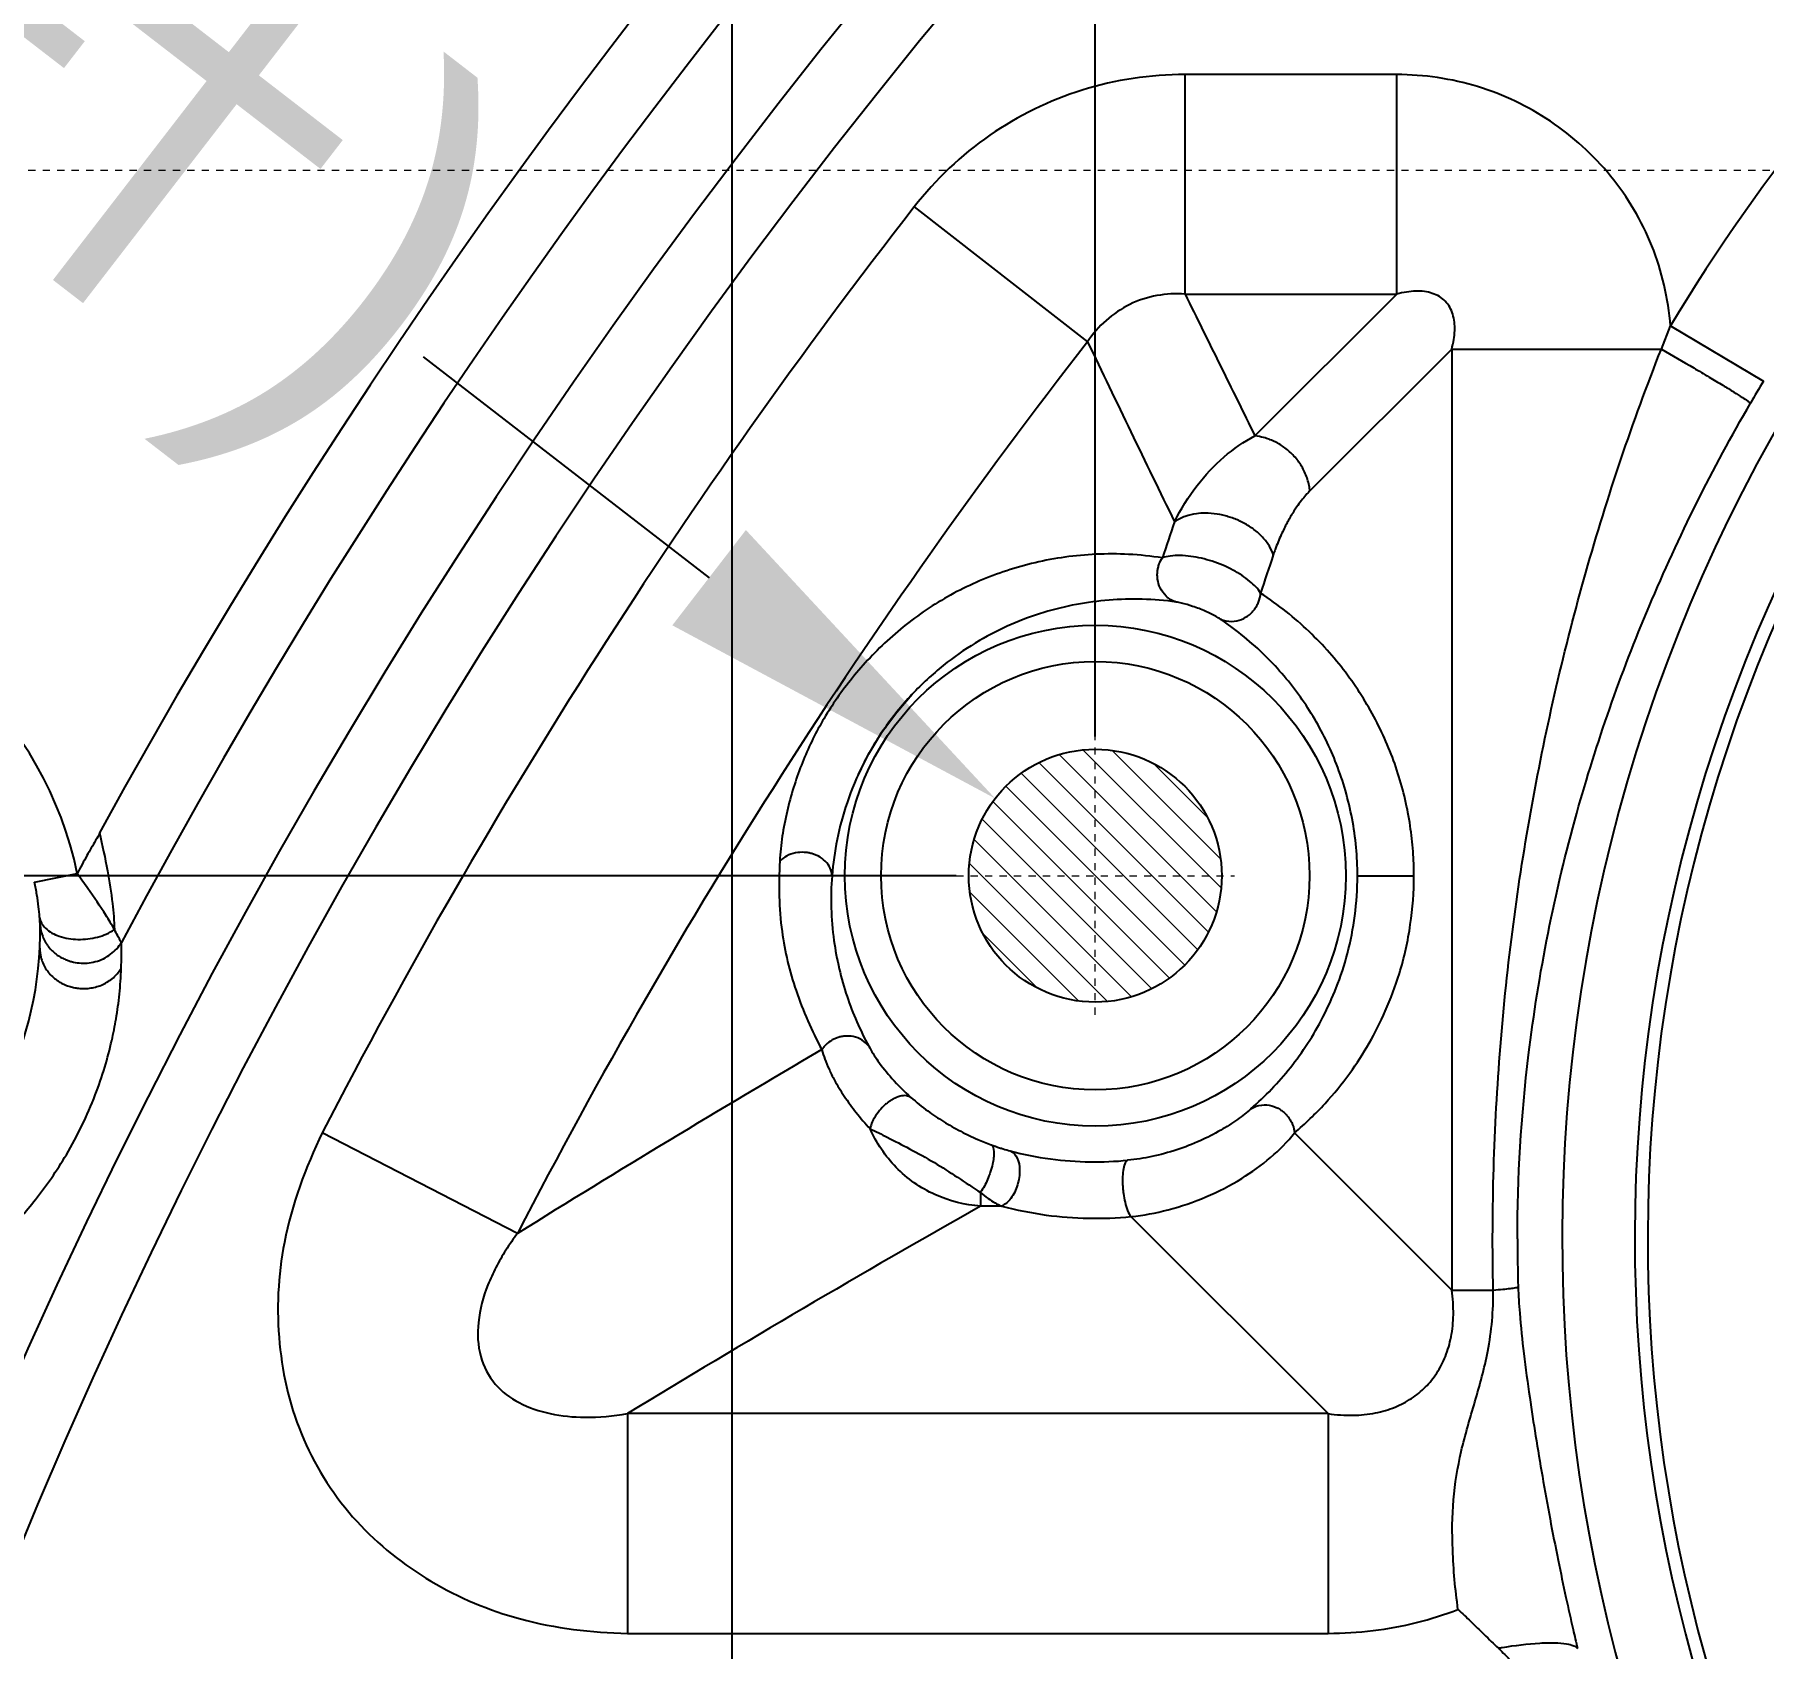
# Model space of a CAD drawing. Header units: millimetres. Extents: x 2588 to 3182, y 1243 to 1719.
# Drawn here: x 2762.4 to 2786.32, y 1524.75 to 1547.09 of the extents above; entities that cross this region are included whole.
import ezdxf

# ---------------------------------------------------------------- set-up
doc = ezdxf.new("R2010")
doc.units = ezdxf.units.MM
doc.linetypes.add('CENTER', pattern=[0.6, 0.375, -0.075, 0.075, -0.075])
doc.linetypes.add('HIDDEN', pattern=[0.2, 0.1, -0.1])
doc.layers.add('cool', color=153, linetype='HIDDEN', lineweight=9)
doc.layers.add('insert', color=85, linetype='Continuous', lineweight=20)
doc.styles.get("Standard").update_dxf_attribs({"font": 'arial.ttf'})
doc.dimstyles.get("Standard").update_dxf_attribs({"dimtxt": 0.18, "dimasz": 0.18, "dimexe": 0.18, "dimexo": 0.0625, "dimgap": 0.09, "dimtad": 0, "dimtih": 1, "dimtoh": 1, "dimzin": 0, "dimdsep": 46, "dimtxsty": 'Standard', "dimcen": 0.09, "dimadec": 0, "dimazin": 0, "dimtfac": 1, "dimtofl": 0, "dimtmove": 0, "dimatfit": 3, "dimfxl": 0, "dimtolj": 1, "dimtzin": 0, "dimarcsym": 0})

# ---------------------------------------------------------------- blocks, each defined once
blk = doc.blocks.new('insert_cir_3.5')
at = {"layer": 'insert'}
h = blk.add_hatch(dxfattribs=at)
h.set_pattern_fill('_ANSI31', color=123, scale=0.0875, angle=90, style=0)
h.set_pattern_definition([(135, (-3527.1127, 221.18007), (-0.196443103, -0.196443103), [])])
h.paths.add_polyline_path([(-1.75, 0, 1), (1.75, 0, 1)])
at = {"layer": 'insert', "color": 1, "linetype": 'CENTER', "ltscale": 0.108846}
for p, q in [((0, -1.925), (0, 1.925)), ((-1.925, 0), (1.925, 0))]:
    blk.add_line(p, q, dxfattribs=at)
at = {"layer": 'insert'}
blk.add_circle((0, 0), 1.75, dxfattribs=at)
blk = doc.blocks.new('*D32')
at = {"color": 4, "lineweight": -2, "transparency": 16777216}
blk.add_line((2767.776, 1542.625), (2771.734, 1539.57), dxfattribs=at)
at = {"color": 4, "transparency": 16777216}
blk.add_solid([(2772.243, 1540.23), (2771.225, 1538.911), (2775.692, 1536.515)], dxfattribs=at)
at = {"layer": 'Defpoints', "color": 0, "transparency": 16777216}
for p in [(2775.692, 1536.515), (2778.463, 1534.377)]:
    blk.add_point(p, dxfattribs=at)
at = {"color": 6, "transparency": 16777216, "insert": (2752.955, 1554.066), "char_height": 5, "attachment_point": 5, "rotation": 322.3363}
blk.add_mtext('\\A1;∅3.50(镶针)', dxfattribs=at)
blk = doc.blocks.new('*D34')
at = {"color": 4, "lineweight": -2, "transparency": 16777216}
blk.add_line((2761.659, 1516.806), (2766.082, 1514.474), dxfattribs=at)
at = {"color": 4, "transparency": 16777216}
blk.add_solid([(2766.47, 1515.211), (2765.693, 1513.737), (2770.505, 1512.142)], dxfattribs=at)
at = {"layer": 'Defpoints', "color": 0, "transparency": 16777216}
for p in [(2770.505, 1512.142), (2773.601, 1510.51)]:
    blk.add_point(p, dxfattribs=at)
at = {"color": 6, "transparency": 16777216, "insert": (2745.097, 1525.539), "char_height": 5, "attachment_point": 5, "rotation": 332.1991}
blk.add_mtext('\\A1;∅3.50(镶针)', dxfattribs=at)
blk = doc.blocks.new('*D45')
at = {"color": 4, "lineweight": -2, "transparency": 16777216}
blk.add_line((2740.344, 1508.309), (2740.344, 1655.548), dxfattribs=at)
at = {"layer": 'Defpoints', "color": 0, "transparency": 16777216}
for p in [(2740.344, 1655.548), (2740.344, 1508.309), (2833.383, 1489.21)]:
    blk.add_point(p, dxfattribs=at)
at = {"color": 6, "transparency": 16777216, "insert": (2740.344, 1663.974), "char_height": 5, "attachment_point": 5, "rotation": 90}
blk.add_mtext('\\A1;93.04', dxfattribs=at)
blk = doc.blocks.new('*D52')
at = {"color": 4, "lineweight": -2, "transparency": 16777216}
blk.add_line((2757.983, 1536.366), (2757.983, 1655.548), dxfattribs=at)
at = {"layer": 'Defpoints', "color": 0, "transparency": 16777216}
for p in [(2757.983, 1655.548), (2757.983, 1536.366), (2833.383, 1489.21)]:
    blk.add_point(p, dxfattribs=at)
at = {"color": 6, "transparency": 16777216, "insert": (2757.983, 1663.955), "char_height": 5, "attachment_point": 5, "rotation": 90}
blk.add_mtext('\\A1;75.40', dxfattribs=at)
blk = doc.blocks.new('*D53')
at = {"color": 4, "lineweight": -2, "transparency": 16777216}
for p, q in [((2783.331, 1645.548), (2783.331, 1655.548)), ((2777.078, 1635.548), (2783.331, 1645.548)), ((2777.078, 1537.371), (2777.078, 1635.548))]:
    blk.add_line(p, q, dxfattribs=at)
at = {"layer": 'Defpoints', "color": 0, "transparency": 16777216}
for p in [(2783.331, 1655.548), (2777.078, 1537.371), (2833.383, 1489.21)]:
    blk.add_point(p, dxfattribs=at)
at = {"color": 6, "transparency": 16777216, "insert": (2783.331, 1663.501), "char_height": 5, "attachment_point": 5, "rotation": 90}
blk.add_mtext('\\A1;56.31', dxfattribs=at)
blk = doc.blocks.new('*D54')
at = {"color": 4, "lineweight": -2, "transparency": 16777216}
blk.add_line((2772.053, 1513.251), (2772.053, 1655.548), dxfattribs=at)
at = {"layer": 'Defpoints', "color": 0, "transparency": 16777216}
for p in [(2772.053, 1655.548), (2772.053, 1513.251), (2833.383, 1489.21)]:
    blk.add_point(p, dxfattribs=at)
at = {"color": 6, "transparency": 16777216, "insert": (2772.053, 1663.997), "char_height": 5, "attachment_point": 5, "rotation": 90}
blk.add_mtext('\\A1;61.33', dxfattribs=at)
blk = doc.blocks.new('*D55')
at = {"color": 4, "lineweight": -2, "transparency": 16777216}
blk.add_line((2775.153, 1535.446), (2667.164, 1535.446), dxfattribs=at)
at = {"layer": 'Defpoints', "color": 0, "transparency": 16777216}
for p in [(2667.164, 1535.446), (2775.153, 1535.446), (2833.383, 1489.21)]:
    blk.add_point(p, dxfattribs=at)
at = {"color": 6, "transparency": 16777216, "insert": (2658.637, 1535.446), "char_height": 5, "attachment_point": 5}
blk.add_mtext('\\A1;46.24', dxfattribs=at)
blk = doc.blocks.new('*D56')
at = {"color": 4, "lineweight": -2, "transparency": 16777216}
for p, q in [((2687.164, 1534.441), (2677.164, 1528.071)), ((2756.166, 1534.441), (2687.164, 1534.441)), ((2677.164, 1528.071), (2667.164, 1528.071))]:
    blk.add_line(p, q, dxfattribs=at)
at = {"layer": 'Defpoints', "color": 0, "transparency": 16777216}
for p in [(2756.166, 1534.441), (2667.164, 1528.071), (2833.383, 1489.21)]:
    blk.add_point(p, dxfattribs=at)
at = {"color": 6, "transparency": 16777216, "insert": (2658.627, 1528.071), "char_height": 5, "attachment_point": 5}
blk.add_mtext('\\A1;45.23', dxfattribs=at)

msp = doc.modelspace()

# ---------------------------------------------------------------- linework, layer by layer
at = {"color": 6, "linetype": 'Continuous'}
for p, q in [((2778.321, 1543.494), (2778.321, 1546.535)), ((2781.25, 1546.535), (2778.321, 1546.535)), ((2781.25, 1543.494), (2781.25, 1546.535)), ((2774.572, 1544.702), (2776.972, 1542.834)), ((2778.321, 1543.494), (2781.25, 1543.494)), ((2779.288, 1541.532), (2781.25, 1543.494)), ((2784.914, 1542.734), (2785.039, 1543.055)), ((2785.039, 1543.055), (2786.323, 1542.289)), ((2782.01, 1542.734), (2780.048, 1540.772)), ((2782.01, 1542.734), (2782.01, 1529.711)), ((2782.01, 1542.734), (2784.914, 1542.734)), ((2762.4, 1535.354), (2762.99, 1535.476)), ((2780.706, 1535.446), (2781.487, 1535.446)), ((2769.083, 1530.495), (2766.381, 1531.889)), ((2779.835, 1531.886), (2782.01, 1529.711)), ((2775.491, 1531.06), (2775.491, 1530.874)), ((2775.783, 1530.874), (2775.491, 1530.874)), ((2780.3, 1528.001), (2777.572, 1530.729)), ((2782.01, 1529.711), (2782.585, 1529.711)), ((2770.604, 1528.001), (2770.604, 1524.96)), ((2780.3, 1528.001), (2770.604, 1528.001)), ((2780.3, 1528.001), (2780.3, 1524.96)), ((2770.604, 1524.96), (2780.3, 1524.96))]:
    msp.add_line(p, q, dxfattribs=at)
msp.add_lwpolyline([(2773.796, 1536.841), (2773.944, 1537.134), (2774.125, 1537.43), (2774.33, 1537.709), (2774.544, 1537.956)], dxfattribs=at)
for radius in [3.466, 2.964, 1.75]:
    msp.add_circle((2777.078, 1535.446), radius, dxfattribs=at)
for centre, radius, start, end in [((2833.358, 1494.241), 102.106, 14.82382, 151.07152), ((2833.358, 1494.241), 101.607, 14.8262, 150.88167), ((2833.358, 1494.241), 101.159, 14.89345, 150.74007), ((2833.358, 1494.241), 100.659, 14.89585, 150.80622), ((2839.388, 1494.241), 86.816, 91.13098, 151.21851), ((2839.388, 1494.241), 85.826, 91.13101, 152.00809), ((2839.388, 1494.241), 84.503, 92.75328, 177.24672), ((2839.388, 1494.241), 83.513, 92.75328, 177.24672), ((2806.223, 1530.421), 22.684, 90, 295), ((2806.223, 1530.421), 21.679, 90, 295), ((2806.223, 1530.421), 21.5, 90, 295), ((2806.223, 1530.421), 24.665, 131.9998, 149.1878), ((2839.388, 1494.241), 82.142, 142.09776, 152.7208), ((2839.388, 1494.241), 79.102, 142.09775, 152.72083), ((3087.772, 1691.326), 344.451, 205.53725, 205.99726), ((2808.902, 1528.821), 26.291, 149.1839, 149.947), ((2931.08, 1488.698), 161.392, 161.33719, 161.52406), ((2929.778, 1489.639), 158.417, 161.50731, 161.70873), ((2757.983, 1534.441), 5.114, 11.6802, 295.7571), ((2757.498, 1534.68), 4.979, 306.5261, 0.9063), ((2758.085, 1534.383), 5.518, 357.7221, 1.4495), ((2863.757, 1378.549), 179.027, 120.35165, 121.92592), ((2861.343, 1379.223), 174.265, 119.51487, 121.37897), ((2803.566, 1530.407), 20.647, 179.9621, 181.8129)]:
    msp.add_arc(centre, radius, start, end, dxfattribs=at)
for points, knots in [([(2778.321, 1546.535), (2777.841, 1546.535), (2776.88, 1546.39), (2775.573, 1545.751), (2774.868, 1545.082), (2774.572, 1544.702)], [0, 0, 0, 0, 0.334759, 0.664989, 1, 1, 1, 1]), ([(2785.039, 1543.055), (2785.006, 1543.433), (2784.838, 1544.181), (2784.25, 1545.166), (2783.41, 1545.931), (2782.381, 1546.424), (2781.627, 1546.531), (2781.25, 1546.535)], [0, 0, 0, 0, 0.202286, 0.400996, 0.601368, 0.799138, 1, 1, 1, 1]), ([(2778.321, 1543.494), (2778.062, 1543.516), (2777.522, 1543.419), (2777.113, 1543.052), (2776.972, 1542.834)], [0, 0, 0, 0, 0.500002, 1, 1, 1, 1]), ([(2782.01, 1542.734), (2782.022, 1542.777), (2782.042, 1542.862), (2782.055, 1542.988), (2782.051, 1543.107), (2782.029, 1543.216), (2781.987, 1543.315), (2781.924, 1543.399), (2781.841, 1543.465), (2781.741, 1543.51), (2781.63, 1543.534), (2781.509, 1543.539), (2781.381, 1543.526), (2781.294, 1543.506), (2781.25, 1543.494)], [0, 0, 0, 0, 0.096237, 0.185648, 0.269315, 0.34802, 0.422241, 0.495484, 0.569929, 0.645965, 0.726082, 0.811191, 0.902123, 1, 1, 1, 1]), ([(2782.584, 1529.711), (2782.56, 1530.834), (2782.612, 1532.529), (2782.848, 1534.767), (2783.107, 1536.427), (2783.443, 1538.052), (2783.853, 1539.645), (2784.338, 1541.208), (2784.712, 1542.23), (2784.911, 1542.735)], [0, 0, 0, 0, 0.253159, 0.38106, 0.507133, 0.631511, 0.754875, 0.877584, 1, 1, 1, 1]), ([(2784.914, 1542.734), (2785.062, 1542.648), (2785.282, 1542.519), (2785.564, 1542.352), (2785.75, 1542.241), (2785.903, 1542.147), (2786.021, 1542.074), (2786.096, 1542.023), (2786.135, 1541.998), (2786.146, 1541.987)], [0, 0, 0, 0, 0.357269, 0.528957, 0.682327, 0.808565, 0.904635, 0.968956, 1, 1, 1, 1]), ([(2782.919, 1530.421), (2782.919, 1531.27), (2783.043, 1533.259), (2783.634, 1536.21), (2784.698, 1539.232), (2785.618, 1541.081), (2786.146, 1541.987)], [0, 0, 0, 0, 0.209971, 0.491203, 0.740843, 1, 1, 1, 1]), ([(2778.174, 1540.344), (2778.261, 1540.521), (2778.465, 1540.843), (2778.84, 1541.25), (2779.135, 1541.453), (2779.288, 1541.532)], [0, 0, 0, 0, 0.358357, 0.686908, 1, 1, 1, 1]), ([(2780.048, 1540.772), (2780.047, 1540.782), (2780.038, 1540.85), (2780.006, 1540.975), (2779.926, 1541.134), (2779.818, 1541.271), (2779.711, 1541.364), (2779.621, 1541.422), (2779.552, 1541.458), (2779.482, 1541.488), (2779.394, 1541.515), (2779.328, 1541.528), (2779.288, 1541.532)], [0, 0, 0, 0, 0.026687, 0.177791, 0.331625, 0.483202, 0.62785, 0.696498, 0.762222, 0.827521, 0.894843, 1, 1, 1, 1]), ([(2780.048, 1540.772), (2780.034, 1540.758), (2779.999, 1540.721), (2779.943, 1540.655), (2779.876, 1540.567), (2779.804, 1540.458), (2779.727, 1540.324), (2779.644, 1540.157), (2779.583, 1540.007), (2779.55, 1539.912), (2779.541, 1539.886)], [0, 0, 0, 0, 0.056621, 0.148085, 0.254374, 0.379376, 0.527888, 0.706104, 0.922623, 1, 1, 1, 1]), ([(2778.598, 1540.463), (2778.558, 1540.463), (2778.465, 1540.457), (2778.318, 1540.424), (2778.22, 1540.376), (2778.174, 1540.344)], [0, 0, 0, 0, 0.273318, 0.624027, 1, 1, 1, 1]), ([(2779.541, 1539.886), (2779.539, 1539.894), (2779.521, 1539.947), (2779.469, 1540.044), (2779.368, 1540.162), (2779.242, 1540.265), (2779.124, 1540.333), (2779.027, 1540.377), (2778.954, 1540.404), (2778.88, 1540.426), (2778.776, 1540.45), (2778.681, 1540.461), (2778.612, 1540.463), (2778.598, 1540.463)], [0, 0, 0, 0, 0.020882, 0.143773, 0.277695, 0.417739, 0.557489, 0.625353, 0.690991, 0.756628, 0.82449, 0.964232, 1, 1, 1, 1]), ([(2778.006, 1539.845), (2777.851, 1539.868), (2777.546, 1539.9), (2777.094, 1539.901), (2776.662, 1539.862), (2776.247, 1539.785), (2775.853, 1539.672), (2775.476, 1539.531), (2775.117, 1539.359), (2774.777, 1539.157), (2774.457, 1538.926), (2774.162, 1538.67), (2773.896, 1538.399), (2773.661, 1538.121), (2773.457, 1537.839), (2773.282, 1537.557), (2773.133, 1537.271), (2773.006, 1536.974), (2772.898, 1536.662), (2772.808, 1536.333), (2772.742, 1535.993), (2772.718, 1535.762), (2772.711, 1535.646)], [0, 0, 0, 0, 0.061963, 0.121177, 0.178198, 0.233514, 0.287498, 0.340279, 0.392406, 0.444444, 0.496564, 0.548247, 0.598533, 0.646538, 0.692154, 0.735683, 0.777789, 0.819776, 0.863192, 0.908257, 0.954141, 1, 1, 1, 1]), ([(2778.198, 1539.233), (2778.146, 1539.249), (2778.057, 1539.303), (2777.972, 1539.421), (2777.941, 1539.526), (2777.935, 1539.603), (2777.938, 1539.656), (2777.947, 1539.709), (2777.966, 1539.773), (2777.989, 1539.819), (2778.006, 1539.845)], [0, 0, 0, 0, 0.218849, 0.409305, 0.579929, 0.656085, 0.725725, 0.79542, 0.871759, 1, 1, 1, 1]), ([(2778.4, 1539.865), (2778.35, 1539.872), (2778.255, 1539.88), (2778.123, 1539.874), (2778.042, 1539.857), (2778.006, 1539.845)], [0, 0, 0, 0, 0.38055, 0.717909, 1, 1, 1, 1]), ([(2779.366, 1539.358), (2779.327, 1539.419), (2779.206, 1539.54), (2778.978, 1539.688), (2778.7, 1539.805), (2778.5, 1539.852), (2778.4, 1539.865)], [0, 0, 0, 0, 0.195063, 0.450207, 0.729452, 1, 1, 1, 1]), ([(2778.198, 1539.233), (2778.042, 1539.255), (2777.732, 1539.281), (2777.269, 1539.268), (2776.812, 1539.207), (2776.358, 1539.096), (2775.907, 1538.93), (2775.457, 1538.701), (2775.009, 1538.399), (2774.573, 1538.009), (2774.179, 1537.537), (2773.861, 1537.012), (2773.637, 1536.477), (2773.497, 1535.955), (2773.449, 1535.613), (2773.435, 1535.446)], [0, 0, 0, 0, 0.069248, 0.136703, 0.203532, 0.27181, 0.341968, 0.414672, 0.493249, 0.579277, 0.671465, 0.762774, 0.848589, 0.926066, 1, 1, 1, 1]), ([(2778.81, 1538.997), (2778.858, 1538.975), (2778.96, 1538.954), (2779.101, 1538.985), (2779.194, 1539.041), (2779.251, 1539.094), (2779.285, 1539.135), (2779.313, 1539.18), (2779.348, 1539.252), (2779.363, 1539.314), (2779.366, 1539.358)], [0, 0, 0, 0, 0.20734, 0.388316, 0.550859, 0.623499, 0.689955, 0.756477, 0.829339, 1, 1, 1, 1]), ([(2781.487, 1535.446), (2781.488, 1535.558), (2781.478, 1535.789), (2781.44, 1536.141), (2781.371, 1536.503), (2781.271, 1536.864), (2781.141, 1537.22), (2780.981, 1537.567), (2780.791, 1537.902), (2780.572, 1538.226), (2780.321, 1538.537), (2780.037, 1538.832), (2779.719, 1539.11), (2779.487, 1539.277), (2779.366, 1539.358)], [0, 0, 0, 0, 0.072628, 0.149398, 0.229148, 0.310392, 0.391994, 0.474065, 0.556957, 0.641157, 0.727056, 0.815038, 0.905775, 1, 1, 1, 1]), ([(2778.81, 1538.997), (2778.79, 1539.01), (2778.722, 1539.05), (2778.594, 1539.111), (2778.434, 1539.173), (2778.299, 1539.213), (2778.222, 1539.23), (2778.198, 1539.233)], [0, 0, 0, 0, 0.107518, 0.358449, 0.643302, 0.888224, 1, 1, 1, 1]), ([(2780.706, 1535.446), (2780.706, 1535.577), (2780.693, 1535.842), (2780.638, 1536.236), (2780.546, 1536.621), (2780.423, 1536.987), (2780.272, 1537.33), (2780.096, 1537.652), (2779.893, 1537.958), (2779.662, 1538.249), (2779.398, 1538.528), (2779.112, 1538.78), (2778.908, 1538.93), (2778.81, 1538.997)], [0, 0, 0, 0, 0.093641, 0.189984, 0.284846, 0.37666, 0.465625, 0.552842, 0.639582, 0.72774, 0.818744, 0.91463, 1, 1, 1, 1]), ([(2763.304, 1536.036), (2763.264, 1535.967), (2763.204, 1535.863), (2763.097, 1535.678), (2763.035, 1535.559), (2762.99, 1535.476)], [0, 0, 0, 0, 0.371476, 0.561597, 1, 1, 1, 1]), ([(2763.298, 1536.043), (2763.337, 1535.867), (2763.41, 1535.542), (2763.478, 1535.094), (2763.502, 1534.821), (2763.504, 1534.7)], [0, 0, 0, 0, 0.395989, 0.73383, 1, 1, 1, 1]), ([(2773.435, 1535.446), (2773.434, 1535.482), (2773.415, 1535.558), (2773.346, 1535.651), (2773.267, 1535.707), (2773.202, 1535.737), (2773.154, 1535.753), (2773.104, 1535.764), (2773.029, 1535.772), (2772.926, 1535.766), (2772.807, 1535.726), (2772.738, 1535.675), (2772.711, 1535.646)], [0, 0, 0, 0, 0.118043, 0.247461, 0.370856, 0.428257, 0.481925, 0.536166, 0.595455, 0.727264, 0.870172, 1, 1, 1, 1]), ([(2763.504, 1534.7), (2763.468, 1534.768), (2763.35, 1534.961), (2763.175, 1535.217), (2763.04, 1535.407), (2762.99, 1535.476)], [0, 0, 0, 0, 0.248249, 0.726278, 1, 1, 1, 1]), ([(2772.711, 1535.646), (2772.695, 1535.322), (2772.703, 1534.713), (2772.919, 1533.831), (2773.153, 1533.3), (2773.294, 1533.039)], [0, 0, 0, 0, 0.359664, 0.670804, 1, 1, 1, 1]), ([(2773.435, 1535.446), (2773.411, 1535.148), (2773.43, 1534.579), (2773.616, 1533.782), (2773.823, 1533.307), (2773.942, 1533.088)], [0, 0, 0, 0, 0.367498, 0.693082, 1, 1, 1, 1]), ([(2779.232, 1532.22), (2779.331, 1532.306), (2779.522, 1532.488), (2779.785, 1532.79), (2780.024, 1533.123), (2780.239, 1533.492), (2780.427, 1533.907), (2780.58, 1534.377), (2780.682, 1534.898), (2780.706, 1535.261), (2780.706, 1535.446)], [0, 0, 0, 0, 0.107173, 0.216271, 0.328172, 0.443412, 0.565877, 0.702238, 0.848095, 1, 1, 1, 1]), ([(2779.835, 1531.886), (2779.983, 1532.014), (2780.256, 1532.273), (2780.597, 1532.694), (2780.877, 1533.123), (2781.107, 1533.586), (2781.314, 1534.132), (2781.453, 1534.762), (2781.487, 1535.22), (2781.487, 1535.446)], [0, 0, 0, 0, 0.144552, 0.278428, 0.400952, 0.52334, 0.661124, 0.832265, 1, 1, 1, 1]), ([(2762.469, 1534.874), (2762.466, 1534.921), (2762.455, 1535.024), (2762.433, 1535.184), (2762.412, 1535.296), (2762.4, 1535.354)], [0, 0, 0, 0, 0.293205, 0.63527, 1, 1, 1, 1]), ([(2762.476, 1534.759), (2762.476, 1534.768), (2762.475, 1534.79), (2762.473, 1534.828), (2762.471, 1534.858), (2762.469, 1534.874)], [0, 0, 0, 0, 0.226207, 0.566657, 1, 1, 1, 1]), ([(2762.47, 1534.874), (2762.476, 1534.816), (2762.551, 1534.693), (2762.751, 1534.591), (2763.004, 1534.552), (2763.268, 1534.583), (2763.434, 1534.652), (2763.504, 1534.7)], [0, 0, 0, 0, 0.148325, 0.333968, 0.554349, 0.786405, 1, 1, 1, 1]), ([(2762.476, 1534.759), (2762.48, 1534.706), (2762.505, 1534.6), (2762.572, 1534.484), (2762.642, 1534.407), (2762.698, 1534.358), (2762.749, 1534.325), (2762.79, 1534.303), (2762.825, 1534.286), (2762.865, 1534.27), (2762.93, 1534.25), (2763.017, 1534.235), (2763.128, 1534.234), (2763.242, 1534.253), (2763.353, 1534.294), (2763.453, 1534.355), (2763.538, 1534.432), (2763.583, 1534.492), (2763.602, 1534.523)], [0, 0, 0, 0, 0.107441, 0.213256, 0.264637, 0.314398, 0.362223, 0.385337, 0.407879, 0.43954, 0.472548, 0.542302, 0.616401, 0.693594, 0.772258, 0.850612, 0.926977, 1, 1, 1, 1]), ([(2763.602, 1534.523), (2763.594, 1534.534), (2763.576, 1534.564), (2763.546, 1534.624), (2763.52, 1534.671), (2763.504, 1534.7)], [0, 0, 0, 0, 0.200077, 0.512936, 1, 1, 1, 1]), ([(2762.471, 1534.441), (2762.471, 1534.4), (2762.484, 1534.302), (2762.545, 1534.159), (2762.637, 1534.053), (2762.723, 1533.988), (2762.789, 1533.95), (2762.845, 1533.925), (2762.89, 1533.911), (2762.923, 1533.902), (2762.957, 1533.894), (2763.003, 1533.887), (2763.065, 1533.882), (2763.143, 1533.885), (2763.252, 1533.902), (2763.387, 1533.953), (2763.515, 1534.048), (2763.577, 1534.128), (2763.599, 1534.164)], [0, 0, 0, 0, 0.080645, 0.191426, 0.299713, 0.351764, 0.401734, 0.449289, 0.472093, 0.494215, 0.516374, 0.539296, 0.58735, 0.638194, 0.691491, 0.803138, 0.917473, 1, 1, 1, 1]), ([(2761.333, 1529.929), (2761.416, 1529.99), (2761.574, 1530.11), (2761.792, 1530.298), (2762.002, 1530.497), (2762.209, 1530.716), (2762.425, 1530.974), (2762.638, 1531.263), (2762.857, 1531.603), (2763.062, 1531.986), (2763.239, 1532.393), (2763.373, 1532.787), (2763.466, 1533.14), (2763.532, 1533.477), (2763.579, 1533.811), (2763.595, 1534.044), (2763.599, 1534.164)], [0, 0, 0, 0, 0.062168, 0.119709, 0.173276, 0.236911, 0.301511, 0.376224, 0.453475, 0.545523, 0.638401, 0.720575, 0.796775, 0.858679, 0.927682, 1, 1, 1, 1]), ([(2773.942, 1533.088), (2773.917, 1533.12), (2773.852, 1533.178), (2773.734, 1533.224), (2773.631, 1533.23), (2773.557, 1533.218), (2773.508, 1533.204), (2773.46, 1533.185), (2773.395, 1533.148), (2773.337, 1533.098), (2773.303, 1533.052), (2773.294, 1533.039)], [0, 0, 0, 0, 0.165054, 0.338561, 0.496609, 0.568307, 0.634613, 0.701132, 0.773532, 0.934666, 1, 1, 1, 1]), ([(2773.294, 1533.038), (2773.306, 1532.995), (2773.335, 1532.903), (2773.394, 1532.762), (2773.442, 1532.667), (2773.468, 1532.618)], [0, 0, 0, 0, 0.299199, 0.633334, 1, 1, 1, 1]), ([(2773.942, 1533.088), (2773.981, 1533.017), (2774.08, 1532.862), (2774.273, 1532.621), (2774.434, 1532.459), (2774.526, 1532.377)], [0, 0, 0, 0, 0.26003, 0.597758, 1, 1, 1, 1]), ([(2773.468, 1532.618), (2773.51, 1532.542), (2773.604, 1532.388), (2773.769, 1532.162), (2773.895, 1532.017), (2773.962, 1531.945)], [0, 0, 0, 0, 0.310994, 0.646817, 1, 1, 1, 1]), ([(2774.526, 1532.377), (2774.508, 1532.389), (2774.457, 1532.407), (2774.372, 1532.397), (2774.299, 1532.366), (2774.243, 1532.333), (2774.205, 1532.305), (2774.166, 1532.274), (2774.113, 1532.223), (2774.05, 1532.147), (2773.993, 1532.048), (2773.969, 1531.977), (2773.963, 1531.945)], [0, 0, 0, 0, 0.081849, 0.19605, 0.319669, 0.38103, 0.440162, 0.501076, 0.568319, 0.718525, 0.878062, 1, 1, 1, 1]), ([(2774.526, 1532.377), (2774.602, 1532.311), (2774.747, 1532.194), (2774.979, 1532.039), (2775.21, 1531.907), (2775.431, 1531.801), (2775.574, 1531.744), (2775.636, 1531.721)], [0, 0, 0, 0, 0.231122, 0.432387, 0.644267, 0.846117, 1, 1, 1, 1]), ([(2779.232, 1532.22), (2779.173, 1532.168), (2779.038, 1532.062), (2778.804, 1531.912), (2778.523, 1531.769), (2778.204, 1531.645), (2777.868, 1531.554), (2777.638, 1531.519), (2777.526, 1531.508)], [0, 0, 0, 0, 0.126326, 0.274417, 0.443625, 0.629015, 0.820705, 1, 1, 1, 1]), ([(2779.232, 1532.22), (2779.277, 1532.248), (2779.374, 1532.281), (2779.517, 1532.269), (2779.616, 1532.225), (2779.679, 1532.179), (2779.718, 1532.143), (2779.752, 1532.103), (2779.795, 1532.038), (2779.824, 1531.963), (2779.834, 1531.904), (2779.835, 1531.886)], [0, 0, 0, 0, 0.193003, 0.362841, 0.516061, 0.584676, 0.647491, 0.710394, 0.779301, 0.933831, 1, 1, 1, 1]), ([(2766.381, 1531.889), (2766.15, 1531.406), (2765.793, 1530.453), (2765.723, 1528.975), (2766.051, 1527.62), (2766.798, 1526.468), (2767.861, 1525.626), (2769.154, 1525.08), (2770.106, 1524.971), (2770.604, 1524.96)], [0, 0, 0, 0, 0.162504, 0.304475, 0.442763, 0.579288, 0.712903, 0.848756, 1, 1, 1, 1]), ([(2773.961, 1531.944), (2774.042, 1531.907), (2774.222, 1531.812), (2774.522, 1531.662), (2774.849, 1531.481), (2775.173, 1531.272), (2775.385, 1531.13), (2775.491, 1531.059)], [0, 0, 0, 0, 0.150058, 0.345706, 0.568258, 0.782677, 1, 1, 1, 1]), ([(2775.492, 1530.874), (2775.275, 1530.888), (2774.841, 1530.996), (2774.296, 1531.377), (2774.048, 1531.747), (2773.962, 1531.945)], [0, 0, 0, 0, 0.333768, 0.669237, 1, 1, 1, 1]), ([(2777.572, 1530.729), (2777.745, 1530.745), (2778.099, 1530.812), (2778.616, 1530.988), (2779.094, 1531.234), (2779.507, 1531.533), (2779.738, 1531.762), (2779.835, 1531.886)], [0, 0, 0, 0, 0.200461, 0.413494, 0.628119, 0.817928, 1, 1, 1, 1]), ([(2775.636, 1531.721), (2775.665, 1531.705), (2775.684, 1531.595), (2775.657, 1531.439), (2775.595, 1531.244), (2775.53, 1531.118), (2775.491, 1531.064)], [0, 0, 0, 0, 0.140528, 0.397556, 0.715774, 1, 1, 1, 1]), ([(2775.636, 1531.721), (2775.675, 1531.707), (2775.731, 1531.688), (2775.82, 1531.66), (2775.869, 1531.646), (2775.901, 1531.637)], [0, 0, 0, 0, 0.448552, 0.63475, 1, 1, 1, 1]), ([(2775.901, 1531.637), (2775.945, 1531.621), (2776.015, 1531.532), (2776.04, 1531.36), (2776.011, 1531.163), (2775.928, 1530.985), (2775.833, 1530.895), (2775.783, 1530.874)], [0, 0, 0, 0, 0.157109, 0.342255, 0.580826, 0.816735, 1, 1, 1, 1]), ([(2775.901, 1531.637), (2776.084, 1531.589), (2776.451, 1531.515), (2776.997, 1531.475), (2777.354, 1531.491), (2777.526, 1531.508)], [0, 0, 0, 0, 0.345712, 0.683654, 1, 1, 1, 1]), ([(2777.526, 1531.508), (2777.506, 1531.501), (2777.477, 1531.446), (2777.461, 1531.362), (2777.455, 1531.275), (2777.455, 1531.204), (2777.457, 1531.152), (2777.461, 1531.1), (2777.47, 1531.024), (2777.488, 1530.926), (2777.519, 1530.818), (2777.55, 1530.752), (2777.572, 1530.729)], [0, 0, 0, 0, 0.0787, 0.19517, 0.328941, 0.394327, 0.455987, 0.518661, 0.587467, 0.737441, 0.884088, 1, 1, 1, 1]), ([(2775.491, 1531.06), (2775.524, 1531.032), (2775.588, 1530.981), (2775.686, 1530.918), (2775.751, 1530.886), (2775.783, 1530.874)], [0, 0, 0, 0, 0.375424, 0.705126, 1, 1, 1, 1]), ([(2775.783, 1530.874), (2775.986, 1530.821), (2776.384, 1530.739), (2776.984, 1530.693), (2777.377, 1530.709), (2777.572, 1530.729)], [0, 0, 0, 0, 0.348678, 0.673846, 1, 1, 1, 1]), ([(2769.083, 1530.495), (2769.026, 1530.42), (2768.92, 1530.267), (2768.782, 1530.029), (2768.707, 1529.866), (2768.674, 1529.784)], [0, 0, 0, 0, 0.344619, 0.67897, 1, 1, 1, 1]), ([(2768.674, 1529.784), (2768.608, 1529.618), (2768.519, 1529.289), (2768.537, 1528.798), (2768.746, 1528.391), (2769.106, 1528.127), (2769.541, 1527.982), (2770.051, 1527.933), (2770.41, 1527.968), (2770.603, 1528.001)], [0, 0, 0, 0, 0.158585, 0.297577, 0.425013, 0.549048, 0.683171, 0.826404, 1, 1, 1, 1]), ([(2780.3, 1528.001), (2780.414, 1527.984), (2780.634, 1527.969), (2780.947, 1528), (2781.222, 1528.08), (2781.457, 1528.203), (2781.653, 1528.364), (2781.812, 1528.561), (2781.933, 1528.796), (2782.012, 1529.07), (2782.042, 1529.381), (2782.027, 1529.598), (2782.01, 1529.711)], [0, 0, 0, 0, 0.119678, 0.228044, 0.32566, 0.415442, 0.501402, 0.587489, 0.677275, 0.774244, 0.88138, 1, 1, 1, 1]), ([(2782.097, 1525.291), (2782.059, 1525.565), (2782.014, 1526.071), (2782.016, 1526.806), (2782.13, 1527.493), (2782.335, 1528.167), (2782.54, 1528.901), (2782.589, 1529.428), (2782.585, 1529.711)], [0, 0, 0, 0, 0.185369, 0.339201, 0.490549, 0.649519, 0.810173, 1, 1, 1, 1]), ([(2782.585, 1529.711), (2782.63, 1529.715), (2782.709, 1529.721), (2782.813, 1529.732), (2782.883, 1529.742), (2782.919, 1529.749), (2782.929, 1529.754)], [0, 0, 0, 0, 0.386961, 0.691389, 0.897846, 1, 1, 1, 1]), ([(2782.929, 1529.754), (2782.933, 1529.634), (2782.954, 1529.325), (2783.006, 1528.815), (2783.084, 1528.25), (2783.171, 1527.684), (2783.265, 1527.125), (2783.368, 1526.551), (2783.478, 1525.991), (2783.585, 1525.48), (2783.675, 1525.072), (2783.73, 1524.839), (2783.75, 1524.751)], [0, 0, 0, 0, 0.071235, 0.182487, 0.303153, 0.408654, 0.520637, 0.638504, 0.753387, 0.857997, 0.946991, 1, 1, 1, 1]), ([(2780.3, 1524.96), (2780.508, 1524.96), (2780.92, 1524.985), (2781.524, 1525.096), (2781.91, 1525.218), (2782.097, 1525.291)], [0, 0, 0, 0, 0.340278, 0.672945, 1, 1, 1, 1]), ([(2782.097, 1525.291), (2782.155, 1525.234), (2782.281, 1525.123), (2782.461, 1524.938), (2782.591, 1524.818), (2782.656, 1524.755)], [0, 0, 0, 0, 0.315098, 0.649609, 1, 1, 1, 1]), ([(2782.655, 1524.755), (2782.674, 1524.758), (2782.864, 1524.791), (2783.126, 1524.825), (2783.424, 1524.833), (2783.582, 1524.822), (2783.687, 1524.798), (2783.737, 1524.768), (2783.75, 1524.751)], [0, 0, 0, 0, 0.050072, 0.520476, 0.708345, 0.852001, 0.942678, 1, 1, 1, 1]), ([(2782.656, 1524.755), (2782.717, 1524.696), (2782.844, 1524.568), (2783.025, 1524.352), (2783.205, 1524.101), (2783.387, 1523.817), (2783.574, 1523.502), (2783.77, 1523.157), (2783.974, 1522.779), (2784.191, 1522.369), (2784.421, 1521.925), (2784.666, 1521.448), (2784.928, 1520.935), (2785.209, 1520.384), (2785.404, 1520.003), (2785.505, 1519.806)], [0, 0, 0, 0, 0.044833, 0.093893, 0.14761, 0.206363, 0.270274, 0.339455, 0.41428, 0.495157, 0.582283, 0.675798, 0.776088, 0.883894, 1, 1, 1, 1])]:
    msp.add_open_spline(points, degree=3, knots=knots, dxfattribs=at)
msp.add_open_spline([(2778.321, 1543.494), (2778.481, 1543.166), (2778.806, 1542.513), (2779.126, 1541.858), (2779.288, 1541.532)], degree=3, dxfattribs=at)
at = {"layer": 'cool', "ltscale": 0.932966}
msp.add_line((2687.713, 1545.211), (2979.053, 1545.211), dxfattribs=at)

# ---------------------------------------------------------------- block references
at = {"layer": 'insert'}
msp.add_blockref('insert_cir_3.5', (2777.078, 1535.446), dxfattribs=at)

# ---------------------------------------------------------------- dimensions: what is measured, and where the dimension line sits
for feature_location, offset, dtype, origin, picture, middle in [((2740.344, 1508.309), (0, 147.239), 1, (2833.383, 1489.21), '*D45', (2740.344, 1663.974)), ((2772.053, 1513.251), (0, 142.297), 1, (2833.383, 1489.21), '*D54', (2772.053, 1663.997)), ((2757.983, 1536.366), (0, 119.182), 1, (2833.383, 1489.21), '*D52', (2757.983, 1663.955)), ((2777.0776, 1537.3709), (6.2535, 118.1768), 1, (2833.3835, 1489.2105), '*D53', (2783.331, 1663.5012)), ((2775.153, 1535.446), (-107.989, 0), 0, (2833.383, 1489.21), '*D55', (2658.637, 1535.446)), ((2756.166, 1534.441), (-89.002, -6.37), 0, (2833.383, 1489.21), '*D56', (2658.627, 1528.071))]:
    dim = msp.add_ordinate_dim(feature_location=feature_location, offset=offset, dtype=dtype, origin=origin, dimstyle='Standard', override={"dimtxt": 5, "dimasz": 5, "dimexe": 0, "dimexo": 0, "dimgap": 0, "dimtih": 0, "dimtoh": 0, "dimzin": 0, "dimcen": 0, "dimclrd": 4, "dimclre": 4, "dimclrt": 6, "dimadec": 2, "dimtp": 0, "dimtm": 0, "dimtzin": 0})
    dim.commit()
    dim.dimension.update_dxf_attribs({"geometry": picture, "text_midpoint": middle})
for p1, p2, picture, middle in [((2778.463, 1534.377), (2775.692, 1536.515), '*D32', (2752.955, 1554.066)), ((2773.601, 1510.51), (2770.505, 1512.142), '*D34', (2745.097, 1525.539))]:
    dim = msp.add_diameter_dim_2p(p1=p1, p2=p2, text='<>(镶针)', dimstyle='Standard', override={"dimtxt": 5, "dimasz": 5, "dimexe": 0, "dimexo": 0, "dimgap": 0, "dimtih": 0, "dimtoh": 0, "dimzin": 0, "dimcen": 0, "dimclrd": 4, "dimclre": 4, "dimclrt": 6, "dimadec": 2, "dimtp": 0, "dimtm": 0, "dimtzin": 0})
    dim.commit()
    dim.dimension.update_dxf_attribs({"geometry": picture, "text_midpoint": middle})

doc.saveas('drawing.dxf')
